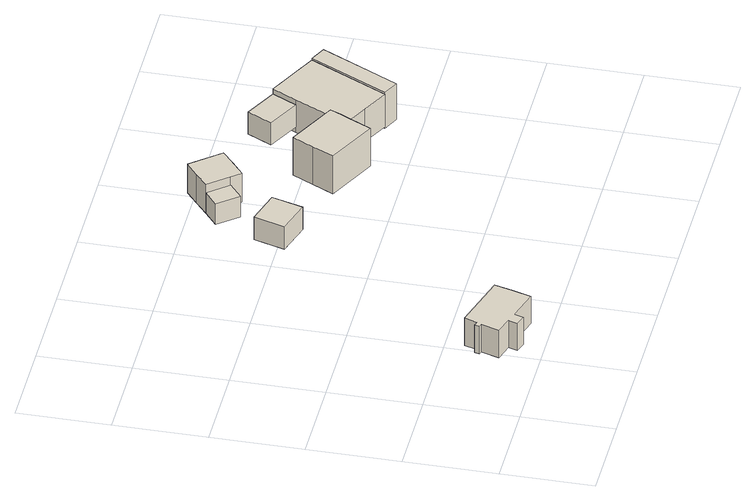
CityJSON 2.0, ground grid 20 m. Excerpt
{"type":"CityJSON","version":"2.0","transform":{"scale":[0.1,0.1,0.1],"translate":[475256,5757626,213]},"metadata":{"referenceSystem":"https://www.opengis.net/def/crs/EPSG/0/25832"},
"CityObjects":{
"building1":{"type":"Building","attributes":{"Gemeindeschluessel":"05711000","BezugspunktDach":"2000","function":"31001_1220","measuredHeight":9.38},"address":[{"country":"Germany","locality":"Bielefeld","thoroughfareNumber":"93","thoroughfareName":"Gräfinghagener Straße"}],"geometry":[{"type":"Solid","lod":"1","boundaries":[[[[0,1,2,3,4,5,6,7,8,9,10,11,12]],[[13,14,15,16,17,18,19,20,21,22,23,24,25]],[[13,25,12,11]],[[14,13,11,10]],[[15,14,10,9]],[[16,15,9,8]],[[17,16,8,7]],[[18,17,7,6]],[[19,18,6,5]],[[20,19,5,4]],[[21,20,4,3]],[[22,21,3,2]],[[23,22,2,1]],[[24,23,1,0]],[[25,24,0,12]]]]}]},
"building2":{"type":"Building","attributes":{"Gemeindeschluessel":"05711000","BezugspunktDach":"2000","function":"31001_2720","measuredHeight":7.05},"address":[{"country":"Germany","locality":"Bielefeld","thoroughfareNumber":"87","thoroughfareName":"Gräfinghagener Straße"}],"geometry":[{"type":"Solid","lod":"1","boundaries":[[[[26,27,28,29]],[[30,31,32,33]],[[30,33,29,28]],[[31,30,28,27]],[[32,31,27,26]],[[33,32,26,29]]]]}]},
"building3":{"type":"Building","attributes":{"Gemeindeschluessel":"05711000","function":"31001_1010"},"address":[{"country":"Germany","locality":"Bielefeld","thoroughfareNumber":"87","thoroughfareName":"Gräfinghagener Straße"}],"children":["building3-1","building3-2"]},
"building3-1":{"type":"BuildingPart","attributes":{"BezugspunktDach":"2000","measuredHeight":9.29},"parents":["building3"],"geometry":[{"type":"Solid","lod":"1","boundaries":[[[[34,35,36,37,38,39,40]],[[41,42,43,44,45,46,47]],[[41,47,40,39]],[[42,41,39,38]],[[43,42,38,37]],[[44,43,37,36]],[[45,44,36,35]],[[46,45,35,34]],[[47,46,34,40]]]]}]},
"building3-2":{"type":"BuildingPart","attributes":{"BezugspunktDach":"2000","measuredHeight":5.12},"parents":["building3"],"geometry":[{"type":"Solid","lod":"1","boundaries":[[[[48,49,50,51]],[[52,53,43,42]],[[52,42,51,50]],[[53,52,50,49]],[[43,53,49,48]],[[42,43,48,51]]]]}]},
"building4":{"type":"Building","attributes":{"Gemeindeschluessel":"05711000","BezugspunktDach":"2000","function":"31001_1010","measuredHeight":11.85},"address":[{"country":"Germany","locality":"Bielefeld","thoroughfareNumber":"85","thoroughfareName":"Gräfinghagener Straße"}],"geometry":[{"type":"Solid","lod":"1","boundaries":[[[[54,55,56,57,58,59,60]],[[61,62,63,64,65,66,67]],[[61,67,60,59]],[[62,61,59,58]],[[63,62,58,57]],[[64,63,57,56]],[[65,64,56,55]],[[66,65,55,54]],[[67,66,54,60]]]]}]},
"building5":{"type":"Building","attributes":{"Gemeindeschluessel":"05711000","BezugspunktDach":"2000","function":"31001_9998","measuredHeight":6.78},"address":[{"country":"Germany","locality":"Bielefeld","thoroughfareNumber":"85","thoroughfareName":"Gräfinghagener Straße"}],"geometry":[{"type":"Solid","lod":"1","boundaries":[[[[68,69,70,71]],[[72,73,74,75]],[[72,75,71,70]],[[73,72,70,69]],[[74,73,69,68]],[[75,74,68,71]]]]}]},
"building6":{"type":"Building","attributes":{"name":"Viehmeisters Hof","Gemeindeschluessel":"05711000","function":"31001_2720"},"address":[{"country":"Germany","locality":"Bielefeld","thoroughfareNumber":"85","thoroughfareName":"Gräfinghagener Straße"}],"children":["building6-1","building6-2"]},
"building6-1":{"type":"BuildingPart","attributes":{"BezugspunktDach":"2000","measuredHeight":12.7},"parents":["building6"],"geometry":[{"type":"Solid","lod":"1","boundaries":[[[[76,77,78,79,80,81,82,83,84]],[[85,86,87,88,89,90,91,92,93]],[[85,93,84,83]],[[86,85,83,82]],[[87,86,82,81]],[[88,87,81,80]],[[89,88,80,79]],[[90,89,79,78]],[[91,90,78,77]],[[92,91,77,76]],[[93,92,76,84]]]]}]},
"building6-2":{"type":"BuildingPart","attributes":{"BezugspunktDach":"2000","measuredHeight":9.31},"address":[{"country":"Germany","locality":"Bielefeld","thoroughfareNumber":"85","thoroughfareName":"Gräfinghagener Straße"}],"parents":["building6"],"geometry":[{"type":"Solid","lod":"1","boundaries":[[[[94,95,96,97]],[[98,99,100,101]],[[98,101,97,96]],[[99,98,96,95]],[[100,99,95,94]],[[101,100,94,97]]]]}]}
},
"vertices":[
[20,93,216],[10,96,216],[7,85,216],[14,83,216],[2,44,216],[40,32,216],[34,12,216],[57,5,216],[63,25,216],[130,5,216],[142,45,216],[153,85,216],[29,121,216],[153,85,148],[142,45,148],[130,5,148],[63,25,148],[57,5,148],[34,12,148],[40,32,148],[2,44,148],[14,83,148],[7,85,148],[10,96,148],[20,93,148],[29,121,148],
[418,639,113],[398,572,113],[472,550,113],[492,618,113],[472,550,57],[398,572,57],[418,639,57],[492,618,57],
[605,742,125],[552,805,125],[521,780,125],[491,754,125],[527,711,125],[544,691,125],[574,716,125],[544,691,53],[527,711,53],[491,754,53],[521,780,53],[552,805,53],[605,742,53],[574,716,53],
[491,754,105],[457,727,105],[493,683,105],[527,711,105],[493,683,53],[457,727,53],
[788,538,121],[800,563,121],[691,617,121],[668,571,121],[645,525,121],[754,470,121],[777,517,121],[754,470,27],[645,525,27],[668,571,27],[691,617,27],[800,563,27],[788,538,27],[777,517,27],
[814,736,79],[787,683,79],[858,647,79],[885,700,79],[858,647,24],[787,683,24],[814,736,24],[885,700,24],
[942,672,92],[885,700,92],[858,647,92],[813,556,92],[800,563,92],[788,538,92],[857,504,92],[914,475,92],[998,644,92],[914,475,10],[857,504,10],[788,538,10],[800,563,10],[813,556,10],[858,647,10],[885,700,10],[942,672,10],[998,644,10],
[998,644,96],[914,475,96],[949,458,96],[1033,627,96],[949,458,7],[914,475,7],[998,644,7],[1033,627,7]
]}
